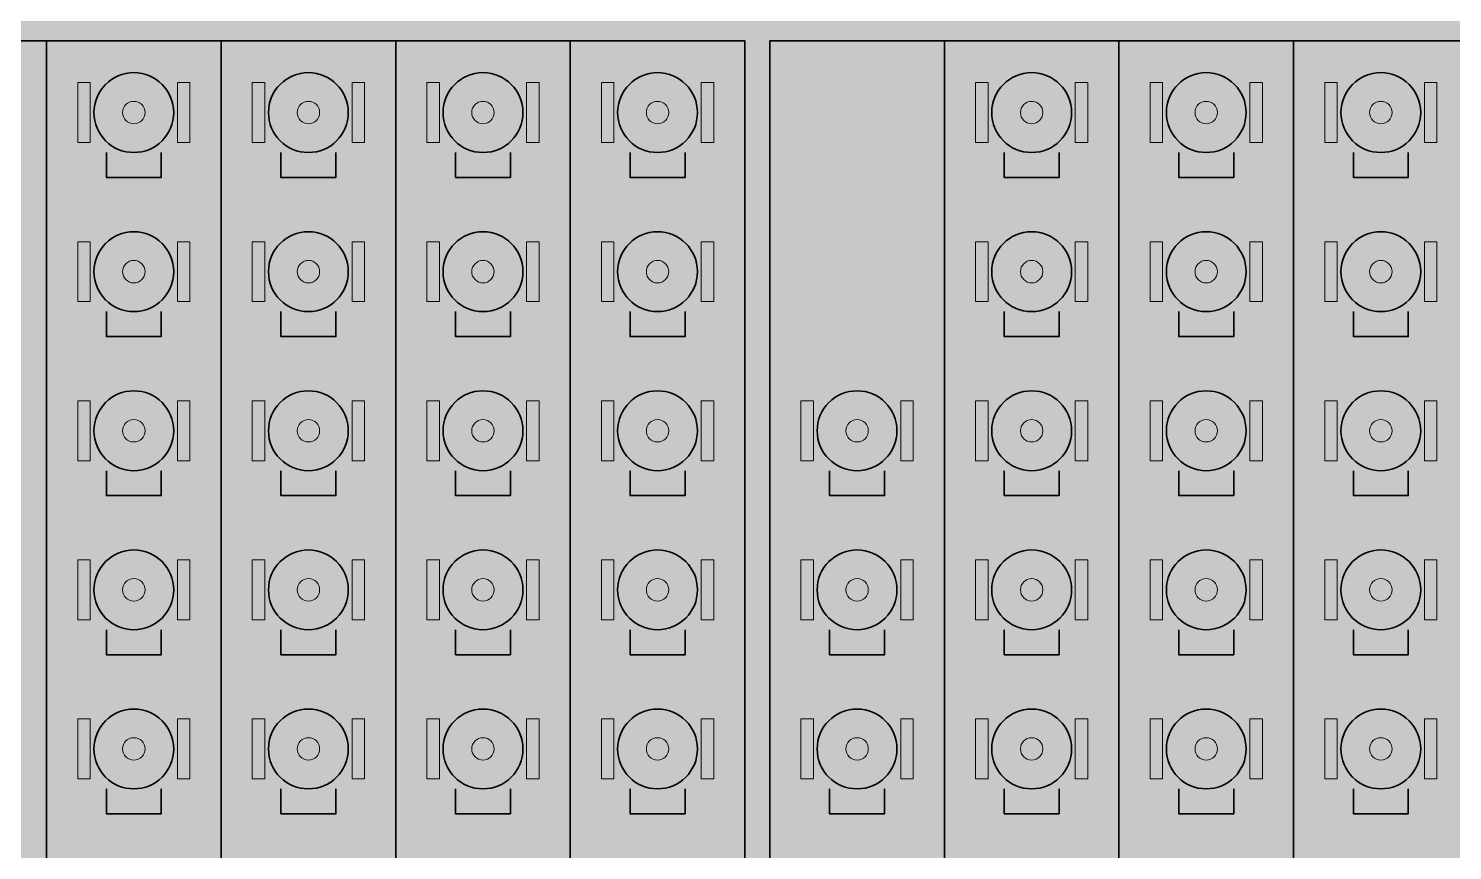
# Model space of a CAD drawing. Header units: millimetres. Extents: x 0 to 1189, y 0 to 841.
# Drawn here: x 587.8 to 644.9, y 255.6 to 288.5 of the extents above; entities that cross this region are included whole.
import ezdxf

# ---------------------------------------------------------------- set-up
doc = ezdxf.new("R2010")
doc.units = ezdxf.units.MM
for name, color, linetype, lineweight, true_color in [('A-DEM-AM', 2, 'CONTINUOUS', 35, 0xd7a500), ('A-DEM-VE', 3, 'CONTINUOUS', 35, 0x00963c), ('A-EQUIPO', 30, 'CONTINUOUS', 35, 0xe67800)]:
    doc.layers.add(name, color=color, linetype=linetype, lineweight=lineweight, true_color=true_color)
for name, color, linetype, lineweight in [('A-EQUIPO-FINO', 8, 'CONTINUOUS', 13), ('A-EQUIPO-RELLENO', 9, 'CONTINUOUS', 13), ('A-RELLENO', 9, 'CONTINUOUS', 13)]:
    doc.layers.add(name, color=color, linetype=linetype, lineweight=lineweight)

msp = doc.modelspace()

# ---------------------------------------------------------------- hatches: boundary and pattern name
at = {"layer": 'A-EQUIPO-RELLENO', "true_color": 0xf0786e}
h = msp.add_hatch(color=7, dxfattribs=at)
h.dxf.hatch_style = 1
h.paths.add_polyline_path([(592, 286.731), (591.586, 286.677), (591.2, 286.517), (590.869, 286.263), (590.614, 285.931), (590.455, 285.545), (590.4, 285.131), (590.455, 284.717), (590.614, 284.331), (590.869, 284), (591.2, 283.746), (591.586, 283.586), (592, 283.531), (592.414, 283.586), (592.8, 283.746), (593.131, 284), (593.386, 284.331), (593.545, 284.717), (593.6, 285.131), (593.545, 285.545), (593.386, 285.931), (593.131, 286.263), (592.8, 286.517), (592.414, 286.677)])
h = msp.add_hatch(color=7, dxfattribs=at)
h.dxf.hatch_style = 1
h.paths.add_polyline_path([(599, 286.731), (598.586, 286.677), (598.2, 286.517), (597.869, 286.263), (597.614, 285.931), (597.455, 285.545), (597.4, 285.131), (597.455, 284.717), (597.614, 284.331), (597.869, 284), (598.2, 283.746), (598.586, 283.586), (599, 283.531), (599.414, 283.586), (599.8, 283.746), (600.131, 284), (600.386, 284.331), (600.545, 284.717), (600.6, 285.131), (600.545, 285.545), (600.386, 285.931), (600.131, 286.263), (599.8, 286.517), (599.414, 286.677)])
h = msp.add_hatch(color=7, dxfattribs=at)
h.dxf.hatch_style = 1
h.paths.add_polyline_path([(606, 286.731), (605.586, 286.677), (605.2, 286.517), (604.869, 286.263), (604.614, 285.931), (604.455, 285.545), (604.4, 285.131), (604.455, 284.717), (604.614, 284.331), (604.869, 284), (605.2, 283.746), (605.586, 283.586), (606, 283.531), (606.414, 283.586), (606.8, 283.746), (607.131, 284), (607.386, 284.331), (607.545, 284.717), (607.6, 285.131), (607.545, 285.545), (607.386, 285.931), (607.131, 286.263), (606.8, 286.517), (606.414, 286.677)])
h = msp.add_hatch(color=7, dxfattribs=at)
h.dxf.hatch_style = 1
h.paths.add_polyline_path([(613, 286.731), (612.586, 286.677), (612.2, 286.517), (611.869, 286.263), (611.614, 285.931), (611.455, 285.545), (611.4, 285.131), (611.455, 284.717), (611.614, 284.331), (611.869, 284), (612.2, 283.746), (612.586, 283.586), (613, 283.531), (613.414, 283.586), (613.8, 283.746), (614.131, 284), (614.386, 284.331), (614.545, 284.717), (614.6, 285.131), (614.545, 285.545), (614.386, 285.931), (614.131, 286.263), (613.8, 286.517), (613.414, 286.677)])
h = msp.add_hatch(color=7, dxfattribs=at)
h.dxf.hatch_style = 1
h.paths.add_polyline_path([(628, 286.731), (627.586, 286.677), (627.2, 286.517), (626.869, 286.263), (626.614, 285.931), (626.455, 285.545), (626.4, 285.131), (626.455, 284.717), (626.614, 284.331), (626.869, 284), (627.2, 283.746), (627.586, 283.586), (628, 283.531), (628.414, 283.586), (628.8, 283.746), (629.131, 284), (629.386, 284.331), (629.545, 284.717), (629.6, 285.131), (629.545, 285.545), (629.386, 285.931), (629.131, 286.263), (628.8, 286.517), (628.414, 286.677)])
h = msp.add_hatch(color=7, dxfattribs=at)
h.dxf.hatch_style = 1
h.paths.add_polyline_path([(635, 286.731), (634.586, 286.677), (634.2, 286.517), (633.869, 286.263), (633.614, 285.931), (633.455, 285.545), (633.4, 285.131), (633.455, 284.717), (633.614, 284.331), (633.869, 284), (634.2, 283.746), (634.586, 283.586), (635, 283.531), (635.414, 283.586), (635.8, 283.746), (636.131, 284), (636.386, 284.331), (636.545, 284.717), (636.6, 285.131), (636.545, 285.545), (636.386, 285.931), (636.131, 286.263), (635.8, 286.517), (635.414, 286.677)])
h = msp.add_hatch(color=7, dxfattribs=at)
h.dxf.hatch_style = 1
h.paths.add_polyline_path([(642, 286.731), (641.586, 286.677), (641.2, 286.517), (640.869, 286.263), (640.614, 285.931), (640.455, 285.545), (640.4, 285.131), (640.455, 284.717), (640.614, 284.331), (640.869, 284), (641.2, 283.746), (641.586, 283.586), (642, 283.531), (642.414, 283.586), (642.8, 283.746), (643.131, 284), (643.386, 284.331), (643.545, 284.717), (643.6, 285.131), (643.545, 285.545), (643.386, 285.931), (643.131, 286.263), (642.8, 286.517), (642.414, 286.677)])
at = {"layer": 'A-EQUIPO-RELLENO', "true_color": 0x969ba0}
h = msp.add_hatch(color=7, dxfattribs=at)
h.dxf.hatch_style = 1
h.paths.add_polyline_path([(590.25, 283.931), (590.25, 286.331), (589.75, 286.331), (589.75, 283.931)])
h = msp.add_hatch(color=7, dxfattribs=at)
h.dxf.hatch_style = 1
h.paths.add_polyline_path([(594.25, 283.931), (594.25, 286.331), (593.75, 286.331), (593.75, 283.931)])
h = msp.add_hatch(color=7, dxfattribs=at)
h.dxf.hatch_style = 1
h.paths.add_polyline_path([(597.25, 283.931), (597.25, 286.331), (596.75, 286.331), (596.75, 283.931)])
h = msp.add_hatch(color=7, dxfattribs=at)
h.dxf.hatch_style = 1
h.paths.add_polyline_path([(601.25, 283.931), (601.25, 286.331), (600.75, 286.331), (600.75, 283.931)])
h = msp.add_hatch(color=7, dxfattribs=at)
h.dxf.hatch_style = 1
h.paths.add_polyline_path([(604.25, 283.931), (604.25, 286.331), (603.75, 286.331), (603.75, 283.931)])
h = msp.add_hatch(color=7, dxfattribs=at)
h.dxf.hatch_style = 1
h.paths.add_polyline_path([(608.25, 283.931), (608.25, 286.331), (607.75, 286.331), (607.75, 283.931)])
h = msp.add_hatch(color=7, dxfattribs=at)
h.dxf.hatch_style = 1
h.paths.add_polyline_path([(611.25, 283.931), (611.25, 286.331), (610.75, 286.331), (610.75, 283.931)])
h = msp.add_hatch(color=7, dxfattribs=at)
h.dxf.hatch_style = 1
h.paths.add_polyline_path([(615.25, 283.931), (615.25, 286.331), (614.75, 286.331), (614.75, 283.931)])
h = msp.add_hatch(color=7, dxfattribs=at)
h.dxf.hatch_style = 1
h.paths.add_polyline_path([(626.25, 283.931), (626.25, 286.331), (625.75, 286.331), (625.75, 283.931)])
h = msp.add_hatch(color=7, dxfattribs=at)
h.dxf.hatch_style = 1
h.paths.add_polyline_path([(630.25, 283.931), (630.25, 286.331), (629.75, 286.331), (629.75, 283.931)])
h = msp.add_hatch(color=7, dxfattribs=at)
h.dxf.hatch_style = 1
h.paths.add_polyline_path([(633.25, 283.931), (633.25, 286.331), (632.75, 286.331), (632.75, 283.931)])
h = msp.add_hatch(color=7, dxfattribs=at)
h.dxf.hatch_style = 1
h.paths.add_polyline_path([(637.25, 283.931), (637.25, 286.331), (636.75, 286.331), (636.75, 283.931)])
h = msp.add_hatch(color=7, dxfattribs=at)
h.dxf.hatch_style = 1
h.paths.add_polyline_path([(640.25, 283.931), (640.25, 286.331), (639.75, 286.331), (639.75, 283.931)])
h = msp.add_hatch(color=7, dxfattribs=at)
h.dxf.hatch_style = 1
h.paths.add_polyline_path([(644.25, 283.931), (644.25, 286.331), (643.75, 286.331), (643.75, 283.931)])
h = msp.add_hatch(color=7, dxfattribs=at)
h.dxf.hatch_style = 1
h.paths.add_polyline_path([(590.25, 277.556), (590.25, 279.956), (589.75, 279.956), (589.75, 277.556)])
at = {"layer": 'A-EQUIPO-RELLENO', "true_color": 0xf0786e}
h = msp.add_hatch(color=7, dxfattribs=at)
h.dxf.hatch_style = 1
h.paths.add_polyline_path([(592, 280.356), (591.586, 280.302), (591.2, 280.142), (590.869, 279.888), (590.614, 279.556), (590.455, 279.17), (590.4, 278.756), (590.455, 278.342), (590.614, 277.956), (590.869, 277.625), (591.2, 277.371), (591.586, 277.211), (592, 277.156), (592.414, 277.211), (592.8, 277.371), (593.131, 277.625), (593.386, 277.956), (593.545, 278.342), (593.6, 278.756), (593.545, 279.17), (593.386, 279.556), (593.131, 279.888), (592.8, 280.142), (592.414, 280.302)])
at = {"layer": 'A-EQUIPO-RELLENO', "true_color": 0x969ba0}
h = msp.add_hatch(color=7, dxfattribs=at)
h.dxf.hatch_style = 1
h.paths.add_polyline_path([(594.25, 277.556), (594.25, 279.956), (593.75, 279.956), (593.75, 277.556)])
h = msp.add_hatch(color=7, dxfattribs=at)
h.dxf.hatch_style = 1
h.paths.add_polyline_path([(597.25, 277.556), (597.25, 279.956), (596.75, 279.956), (596.75, 277.556)])
at = {"layer": 'A-EQUIPO-RELLENO', "true_color": 0xf0786e}
h = msp.add_hatch(color=7, dxfattribs=at)
h.dxf.hatch_style = 1
h.paths.add_polyline_path([(599, 280.356), (598.586, 280.302), (598.2, 280.142), (597.869, 279.888), (597.614, 279.556), (597.455, 279.17), (597.4, 278.756), (597.455, 278.342), (597.614, 277.956), (597.869, 277.625), (598.2, 277.371), (598.586, 277.211), (599, 277.156), (599.414, 277.211), (599.8, 277.371), (600.131, 277.625), (600.386, 277.956), (600.545, 278.342), (600.6, 278.756), (600.545, 279.17), (600.386, 279.556), (600.131, 279.888), (599.8, 280.142), (599.414, 280.302)])
at = {"layer": 'A-EQUIPO-RELLENO', "true_color": 0x969ba0}
h = msp.add_hatch(color=7, dxfattribs=at)
h.dxf.hatch_style = 1
h.paths.add_polyline_path([(601.25, 277.556), (601.25, 279.956), (600.75, 279.956), (600.75, 277.556)])
h = msp.add_hatch(color=7, dxfattribs=at)
h.dxf.hatch_style = 1
h.paths.add_polyline_path([(604.25, 277.556), (604.25, 279.956), (603.75, 279.956), (603.75, 277.556)])
at = {"layer": 'A-EQUIPO-RELLENO', "true_color": 0xf0786e}
h = msp.add_hatch(color=7, dxfattribs=at)
h.dxf.hatch_style = 1
h.paths.add_polyline_path([(606, 280.356), (605.586, 280.302), (605.2, 280.142), (604.869, 279.888), (604.614, 279.556), (604.455, 279.17), (604.4, 278.756), (604.455, 278.342), (604.614, 277.956), (604.869, 277.625), (605.2, 277.371), (605.586, 277.211), (606, 277.156), (606.414, 277.211), (606.8, 277.371), (607.131, 277.625), (607.386, 277.956), (607.545, 278.342), (607.6, 278.756), (607.545, 279.17), (607.386, 279.556), (607.131, 279.888), (606.8, 280.142), (606.414, 280.302)])
at = {"layer": 'A-EQUIPO-RELLENO', "true_color": 0x969ba0}
h = msp.add_hatch(color=7, dxfattribs=at)
h.dxf.hatch_style = 1
h.paths.add_polyline_path([(608.25, 277.556), (608.25, 279.956), (607.75, 279.956), (607.75, 277.556)])
h = msp.add_hatch(color=7, dxfattribs=at)
h.dxf.hatch_style = 1
h.paths.add_polyline_path([(611.25, 277.556), (611.25, 279.956), (610.75, 279.956), (610.75, 277.556)])
at = {"layer": 'A-EQUIPO-RELLENO', "true_color": 0xf0786e}
h = msp.add_hatch(color=7, dxfattribs=at)
h.dxf.hatch_style = 1
h.paths.add_polyline_path([(613, 280.356), (612.586, 280.302), (612.2, 280.142), (611.869, 279.888), (611.614, 279.556), (611.455, 279.17), (611.4, 278.756), (611.455, 278.342), (611.614, 277.956), (611.869, 277.625), (612.2, 277.371), (612.586, 277.211), (613, 277.156), (613.414, 277.211), (613.8, 277.371), (614.131, 277.625), (614.386, 277.956), (614.545, 278.342), (614.6, 278.756), (614.545, 279.17), (614.386, 279.556), (614.131, 279.888), (613.8, 280.142), (613.414, 280.302)])
at = {"layer": 'A-EQUIPO-RELLENO', "true_color": 0x969ba0}
h = msp.add_hatch(color=7, dxfattribs=at)
h.dxf.hatch_style = 1
h.paths.add_polyline_path([(615.25, 277.556), (615.25, 279.956), (614.75, 279.956), (614.75, 277.556)])
h = msp.add_hatch(color=7, dxfattribs=at)
h.dxf.hatch_style = 1
h.paths.add_polyline_path([(626.25, 277.556), (626.25, 279.956), (625.75, 279.956), (625.75, 277.556)])
at = {"layer": 'A-EQUIPO-RELLENO', "true_color": 0xf0786e}
h = msp.add_hatch(color=7, dxfattribs=at)
h.dxf.hatch_style = 1
h.paths.add_polyline_path([(628, 280.356), (627.586, 280.302), (627.2, 280.142), (626.869, 279.888), (626.614, 279.556), (626.455, 279.17), (626.4, 278.756), (626.455, 278.342), (626.614, 277.956), (626.869, 277.625), (627.2, 277.371), (627.586, 277.211), (628, 277.156), (628.414, 277.211), (628.8, 277.371), (629.131, 277.625), (629.386, 277.956), (629.545, 278.342), (629.6, 278.756), (629.545, 279.17), (629.386, 279.556), (629.131, 279.888), (628.8, 280.142), (628.414, 280.302)])
at = {"layer": 'A-EQUIPO-RELLENO', "true_color": 0x969ba0}
h = msp.add_hatch(color=7, dxfattribs=at)
h.dxf.hatch_style = 1
h.paths.add_polyline_path([(630.25, 277.556), (630.25, 279.956), (629.75, 279.956), (629.75, 277.556)])
h = msp.add_hatch(color=7, dxfattribs=at)
h.dxf.hatch_style = 1
h.paths.add_polyline_path([(633.25, 277.556), (633.25, 279.956), (632.75, 279.956), (632.75, 277.556)])
at = {"layer": 'A-EQUIPO-RELLENO', "true_color": 0xf0786e}
h = msp.add_hatch(color=7, dxfattribs=at)
h.dxf.hatch_style = 1
h.paths.add_polyline_path([(635, 280.356), (634.586, 280.302), (634.2, 280.142), (633.869, 279.888), (633.614, 279.556), (633.455, 279.17), (633.4, 278.756), (633.455, 278.342), (633.614, 277.956), (633.869, 277.625), (634.2, 277.371), (634.586, 277.211), (635, 277.156), (635.414, 277.211), (635.8, 277.371), (636.131, 277.625), (636.386, 277.956), (636.545, 278.342), (636.6, 278.756), (636.545, 279.17), (636.386, 279.556), (636.131, 279.888), (635.8, 280.142), (635.414, 280.302)])
at = {"layer": 'A-EQUIPO-RELLENO', "true_color": 0x969ba0}
h = msp.add_hatch(color=7, dxfattribs=at)
h.dxf.hatch_style = 1
h.paths.add_polyline_path([(637.25, 277.556), (637.25, 279.956), (636.75, 279.956), (636.75, 277.556)])
h = msp.add_hatch(color=7, dxfattribs=at)
h.dxf.hatch_style = 1
h.paths.add_polyline_path([(640.25, 277.556), (640.25, 279.956), (639.75, 279.956), (639.75, 277.556)])
at = {"layer": 'A-EQUIPO-RELLENO', "true_color": 0xf0786e}
h = msp.add_hatch(color=7, dxfattribs=at)
h.dxf.hatch_style = 1
h.paths.add_polyline_path([(642, 280.356), (641.586, 280.302), (641.2, 280.142), (640.869, 279.888), (640.614, 279.556), (640.455, 279.17), (640.4, 278.756), (640.455, 278.342), (640.614, 277.956), (640.869, 277.625), (641.2, 277.371), (641.586, 277.211), (642, 277.156), (642.414, 277.211), (642.8, 277.371), (643.131, 277.625), (643.386, 277.956), (643.545, 278.342), (643.6, 278.756), (643.545, 279.17), (643.386, 279.556), (643.131, 279.888), (642.8, 280.142), (642.414, 280.302)])
at = {"layer": 'A-EQUIPO-RELLENO', "true_color": 0x969ba0}
h = msp.add_hatch(color=7, dxfattribs=at)
h.dxf.hatch_style = 1
h.paths.add_polyline_path([(644.25, 277.556), (644.25, 279.956), (643.75, 279.956), (643.75, 277.556)])
h = msp.add_hatch(color=7, dxfattribs=at)
h.dxf.hatch_style = 1
h.paths.add_polyline_path([(590.25, 271.181), (590.25, 273.581), (589.75, 273.581), (589.75, 271.181)])
at = {"layer": 'A-EQUIPO-RELLENO', "true_color": 0xf0786e}
h = msp.add_hatch(color=7, dxfattribs=at)
h.dxf.hatch_style = 1
h.paths.add_polyline_path([(592, 273.981), (591.586, 273.927), (591.2, 273.767), (590.869, 273.513), (590.614, 273.181), (590.455, 272.795), (590.4, 272.381), (590.455, 271.967), (590.614, 271.581), (590.869, 271.25), (591.2, 270.996), (591.586, 270.836), (592, 270.781), (592.414, 270.836), (592.8, 270.996), (593.131, 271.25), (593.386, 271.581), (593.545, 271.967), (593.6, 272.381), (593.545, 272.795), (593.386, 273.181), (593.131, 273.513), (592.8, 273.767), (592.414, 273.927)])
at = {"layer": 'A-EQUIPO-RELLENO', "true_color": 0x969ba0}
h = msp.add_hatch(color=7, dxfattribs=at)
h.dxf.hatch_style = 1
h.paths.add_polyline_path([(594.25, 271.181), (594.25, 273.581), (593.75, 273.581), (593.75, 271.181)])
h = msp.add_hatch(color=7, dxfattribs=at)
h.dxf.hatch_style = 1
h.paths.add_polyline_path([(597.25, 271.181), (597.25, 273.581), (596.75, 273.581), (596.75, 271.181)])
at = {"layer": 'A-EQUIPO-RELLENO', "true_color": 0xf0786e}
h = msp.add_hatch(color=7, dxfattribs=at)
h.dxf.hatch_style = 1
h.paths.add_polyline_path([(599, 273.981), (598.586, 273.927), (598.2, 273.767), (597.869, 273.513), (597.614, 273.181), (597.455, 272.795), (597.4, 272.381), (597.455, 271.967), (597.614, 271.581), (597.869, 271.25), (598.2, 270.996), (598.586, 270.836), (599, 270.781), (599.414, 270.836), (599.8, 270.996), (600.131, 271.25), (600.386, 271.581), (600.545, 271.967), (600.6, 272.381), (600.545, 272.795), (600.386, 273.181), (600.131, 273.513), (599.8, 273.767), (599.414, 273.927)])
at = {"layer": 'A-EQUIPO-RELLENO', "true_color": 0x969ba0}
h = msp.add_hatch(color=7, dxfattribs=at)
h.dxf.hatch_style = 1
h.paths.add_polyline_path([(601.25, 271.181), (601.25, 273.581), (600.75, 273.581), (600.75, 271.181)])
h = msp.add_hatch(color=7, dxfattribs=at)
h.dxf.hatch_style = 1
h.paths.add_polyline_path([(604.25, 271.181), (604.25, 273.581), (603.75, 273.581), (603.75, 271.181)])
at = {"layer": 'A-EQUIPO-RELLENO', "true_color": 0xf0786e}
h = msp.add_hatch(color=7, dxfattribs=at)
h.dxf.hatch_style = 1
h.paths.add_polyline_path([(606, 273.981), (605.586, 273.927), (605.2, 273.767), (604.869, 273.513), (604.614, 273.181), (604.455, 272.795), (604.4, 272.381), (604.455, 271.967), (604.614, 271.581), (604.869, 271.25), (605.2, 270.996), (605.586, 270.836), (606, 270.781), (606.414, 270.836), (606.8, 270.996), (607.131, 271.25), (607.386, 271.581), (607.545, 271.967), (607.6, 272.381), (607.545, 272.795), (607.386, 273.181), (607.131, 273.513), (606.8, 273.767), (606.414, 273.927)])
at = {"layer": 'A-EQUIPO-RELLENO', "true_color": 0x969ba0}
h = msp.add_hatch(color=7, dxfattribs=at)
h.dxf.hatch_style = 1
h.paths.add_polyline_path([(608.25, 271.181), (608.25, 273.581), (607.75, 273.581), (607.75, 271.181)])
h = msp.add_hatch(color=7, dxfattribs=at)
h.dxf.hatch_style = 1
h.paths.add_polyline_path([(611.25, 271.181), (611.25, 273.581), (610.75, 273.581), (610.75, 271.181)])
at = {"layer": 'A-EQUIPO-RELLENO', "true_color": 0xf0786e}
h = msp.add_hatch(color=7, dxfattribs=at)
h.dxf.hatch_style = 1
h.paths.add_polyline_path([(613, 273.981), (612.586, 273.927), (612.2, 273.767), (611.869, 273.513), (611.614, 273.181), (611.455, 272.795), (611.4, 272.381), (611.455, 271.967), (611.614, 271.581), (611.869, 271.25), (612.2, 270.996), (612.586, 270.836), (613, 270.781), (613.414, 270.836), (613.8, 270.996), (614.131, 271.25), (614.386, 271.581), (614.545, 271.967), (614.6, 272.381), (614.545, 272.795), (614.386, 273.181), (614.131, 273.513), (613.8, 273.767), (613.414, 273.927)])
at = {"layer": 'A-EQUIPO-RELLENO', "true_color": 0x969ba0}
h = msp.add_hatch(color=7, dxfattribs=at)
h.dxf.hatch_style = 1
h.paths.add_polyline_path([(615.25, 271.181), (615.25, 273.581), (614.75, 273.581), (614.75, 271.181)])
h = msp.add_hatch(color=7, dxfattribs=at)
h.dxf.hatch_style = 1
h.paths.add_polyline_path([(619.25, 271.181), (619.25, 273.581), (618.75, 273.581), (618.75, 271.181)])
at = {"layer": 'A-EQUIPO-RELLENO', "true_color": 0xf0786e}
h = msp.add_hatch(color=7, dxfattribs=at)
h.dxf.hatch_style = 1
h.paths.add_polyline_path([(621, 273.981), (620.586, 273.927), (620.2, 273.767), (619.869, 273.513), (619.614, 273.181), (619.455, 272.795), (619.4, 272.381), (619.455, 271.967), (619.614, 271.581), (619.869, 271.25), (620.2, 270.996), (620.586, 270.836), (621, 270.781), (621.414, 270.836), (621.8, 270.996), (622.131, 271.25), (622.386, 271.581), (622.545, 271.967), (622.6, 272.381), (622.545, 272.795), (622.386, 273.181), (622.131, 273.513), (621.8, 273.767), (621.414, 273.927)])
at = {"layer": 'A-EQUIPO-RELLENO', "true_color": 0x969ba0}
h = msp.add_hatch(color=7, dxfattribs=at)
h.dxf.hatch_style = 1
h.paths.add_polyline_path([(623.25, 271.181), (623.25, 273.581), (622.75, 273.581), (622.75, 271.181)])
h = msp.add_hatch(color=7, dxfattribs=at)
h.dxf.hatch_style = 1
h.paths.add_polyline_path([(626.25, 271.181), (626.25, 273.581), (625.75, 273.581), (625.75, 271.181)])
at = {"layer": 'A-EQUIPO-RELLENO', "true_color": 0xf0786e}
h = msp.add_hatch(color=7, dxfattribs=at)
h.dxf.hatch_style = 1
h.paths.add_polyline_path([(628, 273.981), (627.586, 273.927), (627.2, 273.767), (626.869, 273.513), (626.614, 273.181), (626.455, 272.795), (626.4, 272.381), (626.455, 271.967), (626.614, 271.581), (626.869, 271.25), (627.2, 270.996), (627.586, 270.836), (628, 270.781), (628.414, 270.836), (628.8, 270.996), (629.131, 271.25), (629.386, 271.581), (629.545, 271.967), (629.6, 272.381), (629.545, 272.795), (629.386, 273.181), (629.131, 273.513), (628.8, 273.767), (628.414, 273.927)])
at = {"layer": 'A-EQUIPO-RELLENO', "true_color": 0x969ba0}
h = msp.add_hatch(color=7, dxfattribs=at)
h.dxf.hatch_style = 1
h.paths.add_polyline_path([(630.25, 271.181), (630.25, 273.581), (629.75, 273.581), (629.75, 271.181)])
h = msp.add_hatch(color=7, dxfattribs=at)
h.dxf.hatch_style = 1
h.paths.add_polyline_path([(633.25, 271.181), (633.25, 273.581), (632.75, 273.581), (632.75, 271.181)])
at = {"layer": 'A-EQUIPO-RELLENO', "true_color": 0xf0786e}
h = msp.add_hatch(color=7, dxfattribs=at)
h.dxf.hatch_style = 1
h.paths.add_polyline_path([(635, 273.981), (634.586, 273.927), (634.2, 273.767), (633.869, 273.513), (633.614, 273.181), (633.455, 272.795), (633.4, 272.381), (633.455, 271.967), (633.614, 271.581), (633.869, 271.25), (634.2, 270.996), (634.586, 270.836), (635, 270.781), (635.414, 270.836), (635.8, 270.996), (636.131, 271.25), (636.386, 271.581), (636.545, 271.967), (636.6, 272.381), (636.545, 272.795), (636.386, 273.181), (636.131, 273.513), (635.8, 273.767), (635.414, 273.927)])
at = {"layer": 'A-EQUIPO-RELLENO', "true_color": 0x969ba0}
h = msp.add_hatch(color=7, dxfattribs=at)
h.dxf.hatch_style = 1
h.paths.add_polyline_path([(637.25, 271.181), (637.25, 273.581), (636.75, 273.581), (636.75, 271.181)])
h = msp.add_hatch(color=7, dxfattribs=at)
h.dxf.hatch_style = 1
h.paths.add_polyline_path([(640.25, 271.181), (640.25, 273.581), (639.75, 273.581), (639.75, 271.181)])
at = {"layer": 'A-EQUIPO-RELLENO', "true_color": 0xf0786e}
h = msp.add_hatch(color=7, dxfattribs=at)
h.dxf.hatch_style = 1
h.paths.add_polyline_path([(642, 273.981), (641.586, 273.927), (641.2, 273.767), (640.869, 273.513), (640.614, 273.181), (640.455, 272.795), (640.4, 272.381), (640.455, 271.967), (640.614, 271.581), (640.869, 271.25), (641.2, 270.996), (641.586, 270.836), (642, 270.781), (642.414, 270.836), (642.8, 270.996), (643.131, 271.25), (643.386, 271.581), (643.545, 271.967), (643.6, 272.381), (643.545, 272.795), (643.386, 273.181), (643.131, 273.513), (642.8, 273.767), (642.414, 273.927)])
at = {"layer": 'A-EQUIPO-RELLENO', "true_color": 0x969ba0}
h = msp.add_hatch(color=7, dxfattribs=at)
h.dxf.hatch_style = 1
h.paths.add_polyline_path([(644.25, 271.181), (644.25, 273.581), (643.75, 273.581), (643.75, 271.181)])
at = {"layer": 'A-EQUIPO-RELLENO', "true_color": 0xf0786e}
h = msp.add_hatch(color=7, dxfattribs=at)
h.dxf.hatch_style = 1
h.paths.add_polyline_path([(592, 267.606), (591.586, 267.552), (591.2, 267.392), (590.869, 267.138), (590.614, 266.806), (590.455, 266.42), (590.4, 266.006), (590.455, 265.592), (590.614, 265.206), (590.869, 264.875), (591.2, 264.621), (591.586, 264.461), (592, 264.406), (592.414, 264.461), (592.8, 264.621), (593.131, 264.875), (593.386, 265.206), (593.545, 265.592), (593.6, 266.006), (593.545, 266.42), (593.386, 266.806), (593.131, 267.138), (592.8, 267.392), (592.414, 267.552)])
h = msp.add_hatch(color=7, dxfattribs=at)
h.dxf.hatch_style = 1
h.paths.add_polyline_path([(599, 267.606), (598.586, 267.552), (598.2, 267.392), (597.869, 267.138), (597.614, 266.806), (597.455, 266.42), (597.4, 266.006), (597.455, 265.592), (597.614, 265.206), (597.869, 264.875), (598.2, 264.621), (598.586, 264.461), (599, 264.406), (599.414, 264.461), (599.8, 264.621), (600.131, 264.875), (600.386, 265.206), (600.545, 265.592), (600.6, 266.006), (600.545, 266.42), (600.386, 266.806), (600.131, 267.138), (599.8, 267.392), (599.414, 267.552)])
h = msp.add_hatch(color=7, dxfattribs=at)
h.dxf.hatch_style = 1
h.paths.add_polyline_path([(606, 267.606), (605.586, 267.552), (605.2, 267.392), (604.869, 267.138), (604.614, 266.806), (604.455, 266.42), (604.4, 266.006), (604.455, 265.592), (604.614, 265.206), (604.869, 264.875), (605.2, 264.621), (605.586, 264.461), (606, 264.406), (606.414, 264.461), (606.8, 264.621), (607.131, 264.875), (607.386, 265.206), (607.545, 265.592), (607.6, 266.006), (607.545, 266.42), (607.386, 266.806), (607.131, 267.138), (606.8, 267.392), (606.414, 267.552)])
h = msp.add_hatch(color=7, dxfattribs=at)
h.dxf.hatch_style = 1
h.paths.add_polyline_path([(613, 267.606), (612.586, 267.552), (612.2, 267.392), (611.869, 267.138), (611.614, 266.806), (611.455, 266.42), (611.4, 266.006), (611.455, 265.592), (611.614, 265.206), (611.869, 264.875), (612.2, 264.621), (612.586, 264.461), (613, 264.406), (613.414, 264.461), (613.8, 264.621), (614.131, 264.875), (614.386, 265.206), (614.545, 265.592), (614.6, 266.006), (614.545, 266.42), (614.386, 266.806), (614.131, 267.138), (613.8, 267.392), (613.414, 267.552)])
h = msp.add_hatch(color=7, dxfattribs=at)
h.dxf.hatch_style = 1
h.paths.add_polyline_path([(621, 267.606), (620.586, 267.552), (620.2, 267.392), (619.869, 267.138), (619.614, 266.806), (619.455, 266.42), (619.4, 266.006), (619.455, 265.592), (619.614, 265.206), (619.869, 264.875), (620.2, 264.621), (620.586, 264.461), (621, 264.406), (621.414, 264.461), (621.8, 264.621), (622.131, 264.875), (622.386, 265.206), (622.545, 265.592), (622.6, 266.006), (622.545, 266.42), (622.386, 266.806), (622.131, 267.138), (621.8, 267.392), (621.414, 267.552)])
h = msp.add_hatch(color=7, dxfattribs=at)
h.dxf.hatch_style = 1
h.paths.add_polyline_path([(628, 267.606), (627.586, 267.552), (627.2, 267.392), (626.869, 267.138), (626.614, 266.806), (626.455, 266.42), (626.4, 266.006), (626.455, 265.592), (626.614, 265.206), (626.869, 264.875), (627.2, 264.621), (627.586, 264.461), (628, 264.406), (628.414, 264.461), (628.8, 264.621), (629.131, 264.875), (629.386, 265.206), (629.545, 265.592), (629.6, 266.006), (629.545, 266.42), (629.386, 266.806), (629.131, 267.138), (628.8, 267.392), (628.414, 267.552)])
h = msp.add_hatch(color=7, dxfattribs=at)
h.dxf.hatch_style = 1
h.paths.add_polyline_path([(635, 267.606), (634.586, 267.552), (634.2, 267.392), (633.869, 267.138), (633.614, 266.806), (633.455, 266.42), (633.4, 266.006), (633.455, 265.592), (633.614, 265.206), (633.869, 264.875), (634.2, 264.621), (634.586, 264.461), (635, 264.406), (635.414, 264.461), (635.8, 264.621), (636.131, 264.875), (636.386, 265.206), (636.545, 265.592), (636.6, 266.006), (636.545, 266.42), (636.386, 266.806), (636.131, 267.138), (635.8, 267.392), (635.414, 267.552)])
h = msp.add_hatch(color=7, dxfattribs=at)
h.dxf.hatch_style = 1
h.paths.add_polyline_path([(642, 267.606), (641.586, 267.552), (641.2, 267.392), (640.869, 267.138), (640.614, 266.806), (640.455, 266.42), (640.4, 266.006), (640.455, 265.592), (640.614, 265.206), (640.869, 264.875), (641.2, 264.621), (641.586, 264.461), (642, 264.406), (642.414, 264.461), (642.8, 264.621), (643.131, 264.875), (643.386, 265.206), (643.545, 265.592), (643.6, 266.006), (643.545, 266.42), (643.386, 266.806), (643.131, 267.138), (642.8, 267.392), (642.414, 267.552)])
at = {"layer": 'A-EQUIPO-RELLENO', "true_color": 0x969ba0}
h = msp.add_hatch(color=7, dxfattribs=at)
h.dxf.hatch_style = 1
h.paths.add_polyline_path([(590.25, 264.806), (590.25, 267.206), (589.75, 267.206), (589.75, 264.806)])
h = msp.add_hatch(color=7, dxfattribs=at)
h.dxf.hatch_style = 1
h.paths.add_polyline_path([(594.25, 264.806), (594.25, 267.206), (593.75, 267.206), (593.75, 264.806)])
h = msp.add_hatch(color=7, dxfattribs=at)
h.dxf.hatch_style = 1
h.paths.add_polyline_path([(597.25, 264.806), (597.25, 267.206), (596.75, 267.206), (596.75, 264.806)])
h = msp.add_hatch(color=7, dxfattribs=at)
h.dxf.hatch_style = 1
h.paths.add_polyline_path([(601.25, 264.806), (601.25, 267.206), (600.75, 267.206), (600.75, 264.806)])
h = msp.add_hatch(color=7, dxfattribs=at)
h.dxf.hatch_style = 1
h.paths.add_polyline_path([(604.25, 264.806), (604.25, 267.206), (603.75, 267.206), (603.75, 264.806)])
h = msp.add_hatch(color=7, dxfattribs=at)
h.dxf.hatch_style = 1
h.paths.add_polyline_path([(608.25, 264.806), (608.25, 267.206), (607.75, 267.206), (607.75, 264.806)])
h = msp.add_hatch(color=7, dxfattribs=at)
h.dxf.hatch_style = 1
h.paths.add_polyline_path([(611.25, 264.806), (611.25, 267.206), (610.75, 267.206), (610.75, 264.806)])
h = msp.add_hatch(color=7, dxfattribs=at)
h.dxf.hatch_style = 1
h.paths.add_polyline_path([(615.25, 264.806), (615.25, 267.206), (614.75, 267.206), (614.75, 264.806)])
h = msp.add_hatch(color=7, dxfattribs=at)
h.dxf.hatch_style = 1
h.paths.add_polyline_path([(619.25, 264.806), (619.25, 267.206), (618.75, 267.206), (618.75, 264.806)])
h = msp.add_hatch(color=7, dxfattribs=at)
h.dxf.hatch_style = 1
h.paths.add_polyline_path([(623.25, 264.806), (623.25, 267.206), (622.75, 267.206), (622.75, 264.806)])
h = msp.add_hatch(color=7, dxfattribs=at)
h.dxf.hatch_style = 1
h.paths.add_polyline_path([(626.25, 264.806), (626.25, 267.206), (625.75, 267.206), (625.75, 264.806)])
h = msp.add_hatch(color=7, dxfattribs=at)
h.dxf.hatch_style = 1
h.paths.add_polyline_path([(630.25, 264.806), (630.25, 267.206), (629.75, 267.206), (629.75, 264.806)])
h = msp.add_hatch(color=7, dxfattribs=at)
h.dxf.hatch_style = 1
h.paths.add_polyline_path([(633.25, 264.806), (633.25, 267.206), (632.75, 267.206), (632.75, 264.806)])
h = msp.add_hatch(color=7, dxfattribs=at)
h.dxf.hatch_style = 1
h.paths.add_polyline_path([(637.25, 264.806), (637.25, 267.206), (636.75, 267.206), (636.75, 264.806)])
h = msp.add_hatch(color=7, dxfattribs=at)
h.dxf.hatch_style = 1
h.paths.add_polyline_path([(640.25, 264.806), (640.25, 267.206), (639.75, 267.206), (639.75, 264.806)])
h = msp.add_hatch(color=7, dxfattribs=at)
h.dxf.hatch_style = 1
h.paths.add_polyline_path([(644.25, 264.806), (644.25, 267.206), (643.75, 267.206), (643.75, 264.806)])
at = {"layer": 'A-EQUIPO-RELLENO', "true_color": 0xf0786e}
h = msp.add_hatch(color=7, dxfattribs=at)
h.dxf.hatch_style = 1
h.paths.add_polyline_path([(592, 261.231), (591.586, 261.177), (591.2, 261.017), (590.869, 260.763), (590.614, 260.431), (590.455, 260.045), (590.4, 259.631), (590.455, 259.217), (590.614, 258.831), (590.869, 258.5), (591.2, 258.246), (591.586, 258.086), (592, 258.031), (592.414, 258.086), (592.8, 258.246), (593.131, 258.5), (593.386, 258.831), (593.545, 259.217), (593.6, 259.631), (593.545, 260.045), (593.386, 260.431), (593.131, 260.763), (592.8, 261.017), (592.414, 261.177)])
h = msp.add_hatch(color=7, dxfattribs=at)
h.dxf.hatch_style = 1
h.paths.add_polyline_path([(599, 261.231), (598.586, 261.177), (598.2, 261.017), (597.869, 260.763), (597.614, 260.431), (597.455, 260.045), (597.4, 259.631), (597.455, 259.217), (597.614, 258.831), (597.869, 258.5), (598.2, 258.246), (598.586, 258.086), (599, 258.031), (599.414, 258.086), (599.8, 258.246), (600.131, 258.5), (600.386, 258.831), (600.545, 259.217), (600.6, 259.631), (600.545, 260.045), (600.386, 260.431), (600.131, 260.763), (599.8, 261.017), (599.414, 261.177)])
h = msp.add_hatch(color=7, dxfattribs=at)
h.dxf.hatch_style = 1
h.paths.add_polyline_path([(606, 261.231), (605.586, 261.177), (605.2, 261.017), (604.869, 260.763), (604.614, 260.431), (604.455, 260.045), (604.4, 259.631), (604.455, 259.217), (604.614, 258.831), (604.869, 258.5), (605.2, 258.246), (605.586, 258.086), (606, 258.031), (606.414, 258.086), (606.8, 258.246), (607.131, 258.5), (607.386, 258.831), (607.545, 259.217), (607.6, 259.631), (607.545, 260.045), (607.386, 260.431), (607.131, 260.763), (606.8, 261.017), (606.414, 261.177)])
h = msp.add_hatch(color=7, dxfattribs=at)
h.dxf.hatch_style = 1
h.paths.add_polyline_path([(613, 261.231), (612.586, 261.177), (612.2, 261.017), (611.869, 260.763), (611.614, 260.431), (611.455, 260.045), (611.4, 259.631), (611.455, 259.217), (611.614, 258.831), (611.869, 258.5), (612.2, 258.246), (612.586, 258.086), (613, 258.031), (613.414, 258.086), (613.8, 258.246), (614.131, 258.5), (614.386, 258.831), (614.545, 259.217), (614.6, 259.631), (614.545, 260.045), (614.386, 260.431), (614.131, 260.763), (613.8, 261.017), (613.414, 261.177)])
h = msp.add_hatch(color=7, dxfattribs=at)
h.dxf.hatch_style = 1
h.paths.add_polyline_path([(621, 261.231), (620.586, 261.177), (620.2, 261.017), (619.869, 260.763), (619.614, 260.431), (619.455, 260.045), (619.4, 259.631), (619.455, 259.217), (619.614, 258.831), (619.869, 258.5), (620.2, 258.246), (620.586, 258.086), (621, 258.031), (621.414, 258.086), (621.8, 258.246), (622.131, 258.5), (622.386, 258.831), (622.545, 259.217), (622.6, 259.631), (622.545, 260.045), (622.386, 260.431), (622.131, 260.763), (621.8, 261.017), (621.414, 261.177)])
h = msp.add_hatch(color=7, dxfattribs=at)
h.dxf.hatch_style = 1
h.paths.add_polyline_path([(628, 261.231), (627.586, 261.177), (627.2, 261.017), (626.869, 260.763), (626.614, 260.431), (626.455, 260.045), (626.4, 259.631), (626.455, 259.217), (626.614, 258.831), (626.869, 258.5), (627.2, 258.246), (627.586, 258.086), (628, 258.031), (628.414, 258.086), (628.8, 258.246), (629.131, 258.5), (629.386, 258.831), (629.545, 259.217), (629.6, 259.631), (629.545, 260.045), (629.386, 260.431), (629.131, 260.763), (628.8, 261.017), (628.414, 261.177)])
h = msp.add_hatch(color=7, dxfattribs=at)
h.dxf.hatch_style = 1
h.paths.add_polyline_path([(635, 261.231), (634.586, 261.177), (634.2, 261.017), (633.869, 260.763), (633.614, 260.431), (633.455, 260.045), (633.4, 259.631), (633.455, 259.217), (633.614, 258.831), (633.869, 258.5), (634.2, 258.246), (634.586, 258.086), (635, 258.031), (635.414, 258.086), (635.8, 258.246), (636.131, 258.5), (636.386, 258.831), (636.545, 259.217), (636.6, 259.631), (636.545, 260.045), (636.386, 260.431), (636.131, 260.763), (635.8, 261.017), (635.414, 261.177)])
h = msp.add_hatch(color=7, dxfattribs=at)
h.dxf.hatch_style = 1
h.paths.add_polyline_path([(642, 261.231), (641.586, 261.177), (641.2, 261.017), (640.869, 260.763), (640.614, 260.431), (640.455, 260.045), (640.4, 259.631), (640.455, 259.217), (640.614, 258.831), (640.869, 258.5), (641.2, 258.246), (641.586, 258.086), (642, 258.031), (642.414, 258.086), (642.8, 258.246), (643.131, 258.5), (643.386, 258.831), (643.545, 259.217), (643.6, 259.631), (643.545, 260.045), (643.386, 260.431), (643.131, 260.763), (642.8, 261.017), (642.414, 261.177)])
at = {"layer": 'A-EQUIPO-RELLENO', "true_color": 0x969ba0}
h = msp.add_hatch(color=7, dxfattribs=at)
h.dxf.hatch_style = 1
h.paths.add_polyline_path([(590.25, 258.431), (590.25, 260.831), (589.75, 260.831), (589.75, 258.431)])
h = msp.add_hatch(color=7, dxfattribs=at)
h.dxf.hatch_style = 1
h.paths.add_polyline_path([(594.25, 258.431), (594.25, 260.831), (593.75, 260.831), (593.75, 258.431)])
h = msp.add_hatch(color=7, dxfattribs=at)
h.dxf.hatch_style = 1
h.paths.add_polyline_path([(597.25, 258.431), (597.25, 260.831), (596.75, 260.831), (596.75, 258.431)])
h = msp.add_hatch(color=7, dxfattribs=at)
h.dxf.hatch_style = 1
h.paths.add_polyline_path([(601.25, 258.431), (601.25, 260.831), (600.75, 260.831), (600.75, 258.431)])
h = msp.add_hatch(color=7, dxfattribs=at)
h.dxf.hatch_style = 1
h.paths.add_polyline_path([(604.25, 258.431), (604.25, 260.831), (603.75, 260.831), (603.75, 258.431)])
h = msp.add_hatch(color=7, dxfattribs=at)
h.dxf.hatch_style = 1
h.paths.add_polyline_path([(608.25, 258.431), (608.25, 260.831), (607.75, 260.831), (607.75, 258.431)])
h = msp.add_hatch(color=7, dxfattribs=at)
h.dxf.hatch_style = 1
h.paths.add_polyline_path([(611.25, 258.431), (611.25, 260.831), (610.75, 260.831), (610.75, 258.431)])
h = msp.add_hatch(color=7, dxfattribs=at)
h.dxf.hatch_style = 1
h.paths.add_polyline_path([(615.25, 258.431), (615.25, 260.831), (614.75, 260.831), (614.75, 258.431)])
h = msp.add_hatch(color=7, dxfattribs=at)
h.dxf.hatch_style = 1
h.paths.add_polyline_path([(619.25, 258.431), (619.25, 260.831), (618.75, 260.831), (618.75, 258.431)])
h = msp.add_hatch(color=7, dxfattribs=at)
h.dxf.hatch_style = 1
h.paths.add_polyline_path([(623.25, 258.431), (623.25, 260.831), (622.75, 260.831), (622.75, 258.431)])
h = msp.add_hatch(color=7, dxfattribs=at)
h.dxf.hatch_style = 1
h.paths.add_polyline_path([(626.25, 258.431), (626.25, 260.831), (625.75, 260.831), (625.75, 258.431)])
h = msp.add_hatch(color=7, dxfattribs=at)
h.dxf.hatch_style = 1
h.paths.add_polyline_path([(630.25, 258.431), (630.25, 260.831), (629.75, 260.831), (629.75, 258.431)])
h = msp.add_hatch(color=7, dxfattribs=at)
h.dxf.hatch_style = 1
h.paths.add_polyline_path([(633.25, 258.431), (633.25, 260.831), (632.75, 260.831), (632.75, 258.431)])
h = msp.add_hatch(color=7, dxfattribs=at)
h.dxf.hatch_style = 1
h.paths.add_polyline_path([(637.25, 258.431), (637.25, 260.831), (636.75, 260.831), (636.75, 258.431)])
h = msp.add_hatch(color=7, dxfattribs=at)
h.dxf.hatch_style = 1
h.paths.add_polyline_path([(640.25, 258.431), (640.25, 260.831), (639.75, 260.831), (639.75, 258.431)])
h = msp.add_hatch(color=7, dxfattribs=at)
h.dxf.hatch_style = 1
h.paths.add_polyline_path([(644.25, 258.431), (644.25, 260.831), (643.75, 260.831), (643.75, 258.431)])
at = {"layer": 'A-RELLENO', "true_color": 0xc8e8c8}
h = msp.add_hatch(color=7, dxfattribs=at)
h.dxf.hatch_style = 1
h.paths.add_polyline_path([(559.5, 220), (694.5, 220), (694.5, 299.5), (559.5, 299.5)])

# ---------------------------------------------------------------- linework, layer by layer
at = {"layer": 'A-DEM-AM'}
for p, q in [((588.5, 237), (588.5, 288)), ((595.5, 237), (595.5, 288)), ((602.5, 237), (602.5, 288)), ((609.5, 237), (609.5, 288))]:
    msp.add_line(p, q, dxfattribs=at)
msp.add_lwpolyline([(616.5, 237), (616.5, 288), (560.5, 288), (560.5, 237)], close=True, dxfattribs=at)
at = {"layer": 'A-DEM-VE'}
for p, q in [((624.5, 237), (624.5, 288)), ((631.5, 237), (631.5, 288)), ((638.5, 237), (638.5, 288))]:
    msp.add_line(p, q, dxfattribs=at)
msp.add_lwpolyline([(680.5, 237), (680.5, 288), (617.5, 288), (617.5, 237)], close=True, dxfattribs=at)
at = {"layer": 'A-EQUIPO'}
for points in [[(593.1, 283.531), (593.1, 282.531), (590.9, 282.531), (590.9, 283.531)], [(600.1, 283.531), (600.1, 282.531), (597.9, 282.531), (597.9, 283.531)], [(607.1, 283.531), (607.1, 282.531), (604.9, 282.531), (604.9, 283.531)], [(614.1, 283.531), (614.1, 282.531), (611.9, 282.531), (611.9, 283.531)], [(629.1, 283.531), (629.1, 282.531), (626.9, 282.531), (626.9, 283.531)], [(636.1, 283.531), (636.1, 282.531), (633.9, 282.531), (633.9, 283.531)], [(643.1, 283.531), (643.1, 282.531), (640.9, 282.531), (640.9, 283.531)], [(593.1, 277.156), (593.1, 276.156), (590.9, 276.156), (590.9, 277.156)], [(600.1, 277.156), (600.1, 276.156), (597.9, 276.156), (597.9, 277.156)], [(607.1, 277.156), (607.1, 276.156), (604.9, 276.156), (604.9, 277.156)], [(614.1, 277.156), (614.1, 276.156), (611.9, 276.156), (611.9, 277.156)], [(629.1, 277.156), (629.1, 276.156), (626.9, 276.156), (626.9, 277.156)], [(636.1, 277.156), (636.1, 276.156), (633.9, 276.156), (633.9, 277.156)], [(643.1, 277.156), (643.1, 276.156), (640.9, 276.156), (640.9, 277.156)], [(593.1, 270.781), (593.1, 269.781), (590.9, 269.781), (590.9, 270.781)], [(600.1, 270.781), (600.1, 269.781), (597.9, 269.781), (597.9, 270.781)], [(607.1, 270.781), (607.1, 269.781), (604.9, 269.781), (604.9, 270.781)], [(614.1, 270.781), (614.1, 269.781), (611.9, 269.781), (611.9, 270.781)], [(622.1, 270.781), (622.1, 269.781), (619.9, 269.781), (619.9, 270.781)], [(629.1, 270.781), (629.1, 269.781), (626.9, 269.781), (626.9, 270.781)], [(636.1, 270.781), (636.1, 269.781), (633.9, 269.781), (633.9, 270.781)], [(643.1, 270.781), (643.1, 269.781), (640.9, 269.781), (640.9, 270.781)], [(593.1, 264.406), (593.1, 263.406), (590.9, 263.406), (590.9, 264.406)], [(600.1, 264.406), (600.1, 263.406), (597.9, 263.406), (597.9, 264.406)], [(607.1, 264.406), (607.1, 263.406), (604.9, 263.406), (604.9, 264.406)], [(614.1, 264.406), (614.1, 263.406), (611.9, 263.406), (611.9, 264.406)], [(622.1, 264.406), (622.1, 263.406), (619.9, 263.406), (619.9, 264.406)], [(629.1, 264.406), (629.1, 263.406), (626.9, 263.406), (626.9, 264.406)], [(636.1, 264.406), (636.1, 263.406), (633.9, 263.406), (633.9, 264.406)], [(643.1, 264.406), (643.1, 263.406), (640.9, 263.406), (640.9, 264.406)], [(593.1, 258.031), (593.1, 257.031), (590.9, 257.031), (590.9, 258.031)], [(600.1, 258.031), (600.1, 257.031), (597.9, 257.031), (597.9, 258.031)], [(607.1, 258.031), (607.1, 257.031), (604.9, 257.031), (604.9, 258.031)], [(614.1, 258.031), (614.1, 257.031), (611.9, 257.031), (611.9, 258.031)], [(622.1, 258.031), (622.1, 257.031), (619.9, 257.031), (619.9, 258.031)], [(629.1, 258.031), (629.1, 257.031), (626.9, 257.031), (626.9, 258.031)], [(636.1, 258.031), (636.1, 257.031), (633.9, 257.031), (633.9, 258.031)], [(643.1, 258.031), (643.1, 257.031), (640.9, 257.031), (640.9, 258.031)]]:
    msp.add_lwpolyline(points, dxfattribs=at)
for centre in [(592, 285.131), (599, 285.131), (606, 285.131), (613, 285.131), (628, 285.131), (635, 285.131), (642, 285.131), (592, 278.756), (599, 278.756), (606, 278.756), (613, 278.756), (628, 278.756), (635, 278.756), (642, 278.756), (592, 272.381), (599, 272.381), (606, 272.381), (613, 272.381), (621, 272.381), (628, 272.381), (635, 272.381), (642, 272.381), (592, 266.006), (599, 266.006), (606, 266.006), (613, 266.006), (621, 266.006), (628, 266.006), (635, 266.006), (642, 266.006), (592, 259.631), (599, 259.631), (606, 259.631), (613, 259.631), (621, 259.631), (628, 259.631), (635, 259.631), (642, 259.631)]:
    msp.add_circle(centre, 1.6, dxfattribs=at)
at = {"layer": 'A-EQUIPO-FINO'}
for points in [[(590.25, 283.931), (590.25, 286.331), (589.75, 286.331), (589.75, 283.931)], [(594.25, 283.931), (594.25, 286.331), (593.75, 286.331), (593.75, 283.931)], [(597.25, 283.931), (597.25, 286.331), (596.75, 286.331), (596.75, 283.931)], [(601.25, 283.931), (601.25, 286.331), (600.75, 286.331), (600.75, 283.931)], [(604.25, 283.931), (604.25, 286.331), (603.75, 286.331), (603.75, 283.931)], [(608.25, 283.931), (608.25, 286.331), (607.75, 286.331), (607.75, 283.931)], [(611.25, 283.931), (611.25, 286.331), (610.75, 286.331), (610.75, 283.931)], [(615.25, 283.931), (615.25, 286.331), (614.75, 286.331), (614.75, 283.931)], [(626.25, 283.931), (626.25, 286.331), (625.75, 286.331), (625.75, 283.931)], [(630.25, 283.931), (630.25, 286.331), (629.75, 286.331), (629.75, 283.931)], [(633.25, 283.931), (633.25, 286.331), (632.75, 286.331), (632.75, 283.931)], [(637.25, 283.931), (637.25, 286.331), (636.75, 286.331), (636.75, 283.931)], [(640.25, 283.931), (640.25, 286.331), (639.75, 286.331), (639.75, 283.931)], [(644.25, 283.931), (644.25, 286.331), (643.75, 286.331), (643.75, 283.931)], [(590.25, 277.556), (590.25, 279.956), (589.75, 279.956), (589.75, 277.556)], [(594.25, 277.556), (594.25, 279.956), (593.75, 279.956), (593.75, 277.556)], [(597.25, 277.556), (597.25, 279.956), (596.75, 279.956), (596.75, 277.556)], [(601.25, 277.556), (601.25, 279.956), (600.75, 279.956), (600.75, 277.556)], [(604.25, 277.556), (604.25, 279.956), (603.75, 279.956), (603.75, 277.556)], [(608.25, 277.556), (608.25, 279.956), (607.75, 279.956), (607.75, 277.556)], [(611.25, 277.556), (611.25, 279.956), (610.75, 279.956), (610.75, 277.556)], [(615.25, 277.556), (615.25, 279.956), (614.75, 279.956), (614.75, 277.556)], [(626.25, 277.556), (626.25, 279.956), (625.75, 279.956), (625.75, 277.556)], [(630.25, 277.556), (630.25, 279.956), (629.75, 279.956), (629.75, 277.556)], [(633.25, 277.556), (633.25, 279.956), (632.75, 279.956), (632.75, 277.556)], [(637.25, 277.556), (637.25, 279.956), (636.75, 279.956), (636.75, 277.556)], [(640.25, 277.556), (640.25, 279.956), (639.75, 279.956), (639.75, 277.556)], [(644.25, 277.556), (644.25, 279.956), (643.75, 279.956), (643.75, 277.556)], [(590.25, 271.181), (590.25, 273.581), (589.75, 273.581), (589.75, 271.181)], [(594.25, 271.181), (594.25, 273.581), (593.75, 273.581), (593.75, 271.181)], [(597.25, 271.181), (597.25, 273.581), (596.75, 273.581), (596.75, 271.181)], [(601.25, 271.181), (601.25, 273.581), (600.75, 273.581), (600.75, 271.181)], [(604.25, 271.181), (604.25, 273.581), (603.75, 273.581), (603.75, 271.181)], [(608.25, 271.181), (608.25, 273.581), (607.75, 273.581), (607.75, 271.181)], [(611.25, 271.181), (611.25, 273.581), (610.75, 273.581), (610.75, 271.181)], [(615.25, 271.181), (615.25, 273.581), (614.75, 273.581), (614.75, 271.181)], [(619.25, 271.181), (619.25, 273.581), (618.75, 273.581), (618.75, 271.181)], [(623.25, 271.181), (623.25, 273.581), (622.75, 273.581), (622.75, 271.181)], [(626.25, 271.181), (626.25, 273.581), (625.75, 273.581), (625.75, 271.181)], [(630.25, 271.181), (630.25, 273.581), (629.75, 273.581), (629.75, 271.181)], [(633.25, 271.181), (633.25, 273.581), (632.75, 273.581), (632.75, 271.181)], [(637.25, 271.181), (637.25, 273.581), (636.75, 273.581), (636.75, 271.181)], [(640.25, 271.181), (640.25, 273.581), (639.75, 273.581), (639.75, 271.181)], [(644.25, 271.181), (644.25, 273.581), (643.75, 273.581), (643.75, 271.181)], [(590.25, 264.806), (590.25, 267.206), (589.75, 267.206), (589.75, 264.806)], [(594.25, 264.806), (594.25, 267.206), (593.75, 267.206), (593.75, 264.806)], [(597.25, 264.806), (597.25, 267.206), (596.75, 267.206), (596.75, 264.806)], [(601.25, 264.806), (601.25, 267.206), (600.75, 267.206), (600.75, 264.806)], [(604.25, 264.806), (604.25, 267.206), (603.75, 267.206), (603.75, 264.806)], [(608.25, 264.806), (608.25, 267.206), (607.75, 267.206), (607.75, 264.806)], [(611.25, 264.806), (611.25, 267.206), (610.75, 267.206), (610.75, 264.806)], [(615.25, 264.806), (615.25, 267.206), (614.75, 267.206), (614.75, 264.806)], [(619.25, 264.806), (619.25, 267.206), (618.75, 267.206), (618.75, 264.806)], [(623.25, 264.806), (623.25, 267.206), (622.75, 267.206), (622.75, 264.806)], [(626.25, 264.806), (626.25, 267.206), (625.75, 267.206), (625.75, 264.806)], [(630.25, 264.806), (630.25, 267.206), (629.75, 267.206), (629.75, 264.806)], [(633.25, 264.806), (633.25, 267.206), (632.75, 267.206), (632.75, 264.806)], [(637.25, 264.806), (637.25, 267.206), (636.75, 267.206), (636.75, 264.806)], [(640.25, 264.806), (640.25, 267.206), (639.75, 267.206), (639.75, 264.806)], [(644.25, 264.806), (644.25, 267.206), (643.75, 267.206), (643.75, 264.806)], [(590.25, 258.431), (590.25, 260.831), (589.75, 260.831), (589.75, 258.431)], [(594.25, 258.431), (594.25, 260.831), (593.75, 260.831), (593.75, 258.431)], [(597.25, 258.431), (597.25, 260.831), (596.75, 260.831), (596.75, 258.431)], [(601.25, 258.431), (601.25, 260.831), (600.75, 260.831), (600.75, 258.431)], [(604.25, 258.431), (604.25, 260.831), (603.75, 260.831), (603.75, 258.431)], [(608.25, 258.431), (608.25, 260.831), (607.75, 260.831), (607.75, 258.431)], [(611.25, 258.431), (611.25, 260.831), (610.75, 260.831), (610.75, 258.431)], [(615.25, 258.431), (615.25, 260.831), (614.75, 260.831), (614.75, 258.431)], [(619.25, 258.431), (619.25, 260.831), (618.75, 260.831), (618.75, 258.431)], [(623.25, 258.431), (623.25, 260.831), (622.75, 260.831), (622.75, 258.431)], [(626.25, 258.431), (626.25, 260.831), (625.75, 260.831), (625.75, 258.431)], [(630.25, 258.431), (630.25, 260.831), (629.75, 260.831), (629.75, 258.431)], [(633.25, 258.431), (633.25, 260.831), (632.75, 260.831), (632.75, 258.431)], [(637.25, 258.431), (637.25, 260.831), (636.75, 260.831), (636.75, 258.431)], [(640.25, 258.431), (640.25, 260.831), (639.75, 260.831), (639.75, 258.431)], [(644.25, 258.431), (644.25, 260.831), (643.75, 260.831), (643.75, 258.431)]]:
    msp.add_lwpolyline(points, close=True, dxfattribs=at)
for centre in [(592, 285.131), (599, 285.131), (606, 285.131), (613, 285.131), (628, 285.131), (635, 285.131), (642, 285.131), (592, 278.756), (599, 278.756), (606, 278.756), (613, 278.756), (628, 278.756), (635, 278.756), (642, 278.756), (592, 272.381), (599, 272.381), (606, 272.381), (613, 272.381), (621, 272.381), (628, 272.381), (635, 272.381), (642, 272.381), (592, 266.006), (599, 266.006), (606, 266.006), (613, 266.006), (621, 266.006), (628, 266.006), (635, 266.006), (642, 266.006), (592, 259.631), (599, 259.631), (606, 259.631), (613, 259.631), (621, 259.631), (628, 259.631), (635, 259.631), (642, 259.631)]:
    msp.add_circle(centre, 0.45, dxfattribs=at)

doc.saveas('drawing.dxf')
